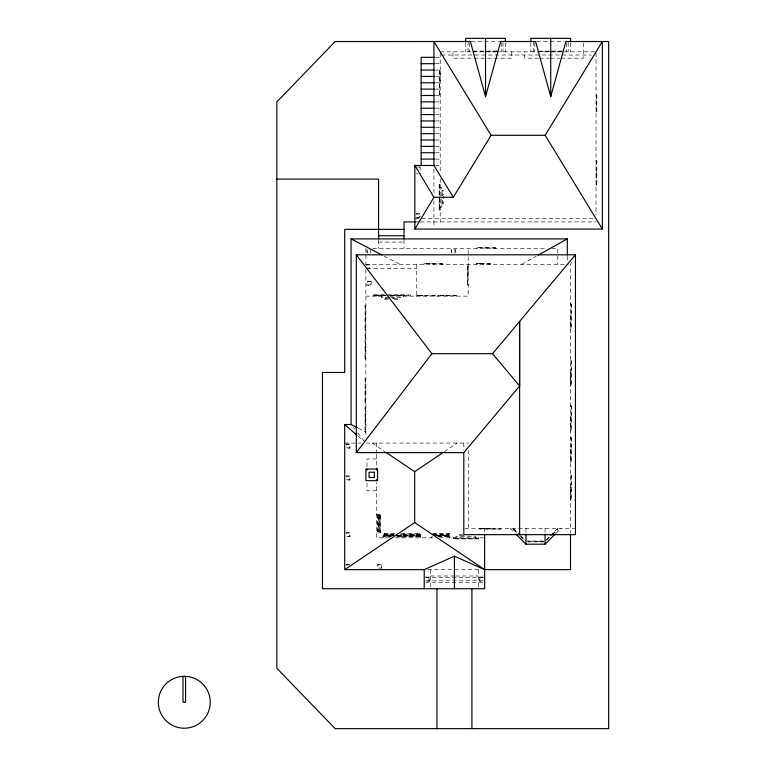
<?xml version="1.0" encoding="UTF-8"?>
<svg xmlns="http://www.w3.org/2000/svg" width="767" height="767" viewBox="0 0 767 767"><rect width="100%" height="100%" fill="white"/><g stroke="black" fill="none" stroke-linecap="round" stroke-linejoin="round"><path stroke-width="0.58" stroke-dasharray="3.83 2.88" d="M571.597 262.228L570.504 264.347L570.504 533.027M385.207 297.74L385.743 298.536L386.175 297.74M392.503 297.74L393.03 298.536L393.461 297.74M393.03 298.536L397.402 298.536L397.929 297.74L397.929 299.331L393.509 299.331M464.102 535.452L459.73 535.452L459.203 536.248L459.203 534.657L462.511 534.657M513.871 528.914L513.315 529.47L517.016 533.18M513.842 530.007L514.408 529.441M557.782 528.3L545.059 541.023L527.178 541.023M546.42 539.757L551.866 534.311M546.65 539.987L551.809 534.839M552.096 534.541L557.484 529.633M552.336 534.781L557.772 529.441L557.206 528.875M555.941 533.324L560.965 528.3M444.294 451.725L457.122 443.067M441.811 203.447L442.607 202.919L442.607 198.548L441.811 198.989M521.742 264.347L536.248 256.255M441.811 191.702L442.607 191.261L441.811 190.734L443.403 190.734L443.403 195.144M471.178 41.533L499.816 41.533M536.795 41.533L564.234 41.533M473.344 51.111L498.262 51.044M538.539 51.111L563.448 51.044M473.344 51.437L483.785 51.437M486.623 51.437L497.064 51.437M539.69 51.437L550.064 51.437M551.818 51.437L562.259 51.437M485.54 51.773L497.064 51.773M550.735 51.773L562.259 51.773M440.22 51.84L471.858 51.84M472.942 51.84L495.942 51.84M496.93 51.84L596.045 51.84M441.38 55.013L591.424 55.013M435.445 57.333L440.22 57.333M538.616 58.196L524.494 58.196L524.494 51.84M539.795 58.196L549.201 58.196M550.38 58.196L559.795 58.196M560.974 58.196L583.323 58.196L583.323 41.533M435.445 63.69L440.22 63.69M435.445 70.056L440.22 70.104M439.424 71.302L440.22 71.302L440.153 83.488L439.491 83.488M435.445 76.412L440.22 76.412M435.445 82.769L440.22 82.769M435.445 89.135L440.22 89.135M439.424 94.351L440.22 94.351M439.491 95.012L439.827 71.302M596.045 95.146L596.841 95.146L596.841 111.934L596.045 111.934M435.445 95.491L440.22 95.549M596.774 95.491L596.448 111.148M596.045 95.933L596.841 95.933M435.445 101.858L440.22 101.858M596.112 103.104L596.774 103.104M596.112 103.545L596.774 103.545M435.445 108.214L440.22 108.214M596.045 111.148L596.841 111.148M435.445 114.571L440.22 114.571M435.445 120.937L440.22 120.937M435.445 127.293L440.22 127.293M435.445 133.659L440.22 133.659M435.445 140.016L440.22 140.016M435.445 146.372L440.22 146.372M435.445 152.738L440.22 152.738M435.445 159.095L440.22 159.095M596.045 160.571L596.841 160.571L596.841 186.007L596.045 186.007M596.774 161.099L596.448 184.818M596.045 161.76L596.841 161.76M435.445 165.461L440.22 165.461M416.433 166.947L419.616 166.947L419.616 170.121M596.112 172.623L596.774 172.623M596.112 173.294L596.774 173.294M415.906 173.831L418.025 173.831M440.22 184.636L439.155 184.636L439.155 197.359M440.22 184.905L439.424 184.905L439.424 209.813L440.22 209.813M596.045 184.818L596.841 184.818M439.692 185.163L440.22 185.163M439.424 187.023L440.22 187.023M439.424 187.551L441.811 187.551L441.811 207.157L439.424 207.157M441.811 203.984L443.403 203.984L443.403 196.247M439.424 207.694L440.22 207.694M439.424 209.544L440.22 209.544M440.22 210.072L439.155 210.072L439.155 198.509M415.906 213.59L420.143 213.59L420.143 216.764M415.906 217.828L420.143 217.828M414.842 218.729L594.856 218.729M415.704 221.912L419.204 221.912M420.374 221.912L596.045 221.912M378.582 242.084L404.027 242.084M494.916 248.048L477.122 247.712M372.8 248.441L545.864 248.441M551.809 248.441L557.782 248.441L557.782 264.347M441.897 263.944L424.103 263.618L433.25 263.618L433.25 264.279M489.825 263.944L476.48 263.618L483.335 263.618L483.335 264.279M365.869 264.347L568.194 264.347M468.186 266.015L467.391 266.015L467.391 285.094L468.186 285.094M467.391 266.906L468.186 266.906M367.048 268.584L416.749 268.584M467.458 275.554L468.119 275.554M467.458 276.053L468.119 276.053L468.119 266.906M467.391 284.202L468.186 284.202M467.458 284.691L467.784 266.906M385.964 295.353L378.85 295.353L378.85 296.148M390.71 295.353L403.758 295.353L403.758 296.148M385.705 295.554L373.021 295.554L373.021 295.055L404.027 295.084L404.027 296.148M390.154 295.621L408.6 295.554M434.352 295.746L416.567 295.42L425.704 295.42L425.704 296.081M455.819 295.746L438.034 295.42L447.171 295.42L447.171 296.081M365.869 296.148L385.964 296.148M389.655 296.148L468.186 296.148L468.186 248.441M389.578 297.74L381.496 297.74L381.496 295.353M390.729 297.74L401.112 297.74L401.112 295.353M385.743 298.536L390.115 298.536M387.997 299.331L384.679 299.331L384.679 297.74M570.504 303.799L571.3 303.799L571.3 329.244L570.504 329.244M571.233 304.336L570.897 328.055M570.504 304.998L571.3 304.998M365.869 305.304L365.073 305.304L365.073 330.74L365.869 330.74M365.073 306.493L365.869 306.493M571.233 315.86L570.571 315.86L570.571 328.055M570.571 316.522L571.233 316.522M365.14 318.017L365.801 318.017M365.14 318.679L365.801 318.679M570.504 328.055L571.3 328.055M365.073 329.551L365.869 329.551M365.14 330.213L365.466 306.493M365.869 333.923L365.073 333.923L365.073 359.359L365.869 359.359M365.073 335.112L365.869 335.112M365.14 346.646L365.801 346.646M365.14 347.307L365.801 347.307M365.073 358.17L365.869 358.17M365.14 358.831L365.466 335.112M570.504 360.567L571.3 360.567L571.3 386.002L570.504 386.002M571.233 361.094L570.897 384.813M570.504 361.756L571.3 361.756M571.233 372.628L570.571 372.628L570.571 384.813M570.571 373.289L571.233 373.289M365.869 378.447L365.073 378.447L365.073 403.883L365.869 403.883M365.073 379.636L365.869 379.636M570.504 384.813L571.3 384.813M365.14 391.16L365.801 391.16M365.14 391.822L365.801 391.822M365.073 402.694L365.869 402.694M365.14 403.356L365.466 379.636M570.504 405.57L571.3 405.57L571.3 431.006L570.504 431.006M571.233 406.098L570.897 429.817M570.504 406.759L571.3 406.759M365.869 407.066L365.073 407.066L365.073 432.502L365.869 432.502M365.073 408.255L365.869 408.255M571.233 417.632L570.571 417.632L570.571 429.817M570.571 418.293L571.233 418.293M365.14 419.789L365.801 419.789M365.14 420.45L365.801 420.45M570.504 429.817L571.3 429.817M365.073 431.313L365.869 431.313M365.14 431.974L365.466 408.255M570.504 437.372L571.3 437.372L571.3 462.808L570.504 462.808M571.233 437.899L570.897 461.619M570.504 438.561L571.3 438.561M344.709 443.067L361.161 443.067M365.869 443.067L468.742 443.067M345.773 444.026L350.011 444.026L350.011 448.264L345.773 448.264M571.233 449.433L570.571 449.433L570.571 461.619M570.571 450.095L571.233 450.095M376.511 458.973L366.971 458.973L366.971 468.388M570.504 461.619L571.3 461.619M570.504 475.051L571.3 475.051L571.3 500.496L570.504 500.496M571.233 475.578L570.897 499.298M345.773 475.828L350.011 475.828L350.011 480.065L345.773 480.065M570.504 476.24L571.3 476.24M571.233 487.112L570.571 487.112L570.571 499.298M570.571 487.774L571.233 487.774M376.511 490.775L366.971 490.775L366.971 482.529M570.504 499.298L571.3 499.298M376.511 514.216L380.758 514.216L380.758 532.768L376.511 532.768M377.575 515.012L377.843 531.972M377.843 515.28L378.371 515.28M380.221 515.28L380.758 515.28M378.371 516.076L379.032 516.076M379.425 516.076L380.096 516.076M464.792 528.3L574.454 528.3M480.219 528.367L490.612 528.367L490.612 529.029M480.219 528.693L500.448 529.029M378.371 530.917L379.032 530.917M379.425 530.917L380.096 530.917M377.843 531.713L378.371 531.713M380.221 531.713L380.758 531.713M377.575 531.972L380.758 531.972M345.773 532.538L350.011 532.538L350.011 536.775L345.773 536.775M394.717 533.602L383.097 533.602L383.097 537.84M432.454 533.602L449.845 533.602L449.845 537.84M394.065 534.129L383.893 534.129L383.893 534.925L394.085 534.925M419.933 534.129L402.972 534.129L402.972 534.925L419.933 534.925M433.221 534.129L449.05 534.129M383.893 534.263L394.085 534.263M402.972 534.263L419.933 534.263M433.144 534.263L449.05 534.263M433.221 534.925L449.05 534.925M392.378 535.193L383.893 535.193L383.893 535.989L390.681 535.989M398.591 535.193L400.853 535.193M419.933 535.193L402.972 535.193L402.972 535.989L419.933 535.989M437.046 535.193L449.05 535.193M383.893 535.318L393.883 535.318M396.318 535.318L400.853 535.318M402.972 535.318L419.933 535.318M434.304 535.318L449.05 535.318M384.957 535.721L393.883 535.721M396.318 535.721L399.789 535.721M404.036 535.721L418.878 535.721M447.986 535.721L437.784 535.318M396.366 535.989L400.853 535.989M432.089 535.989L432.089 536.775M437.717 535.989L449.05 535.989M391.314 536.517L383.893 536.775M397.066 536.517L400.853 536.517M419.933 536.517L402.972 536.775M438.225 536.517L449.05 536.517M383.097 536.775L391.218 536.775M397.009 536.775L401.649 536.775M402.176 536.775L420.728 536.775M437.746 536.775L449.845 536.775M389.588 537.84L376.511 537.84L376.511 482.529M395.436 537.84L433.614 537.84M439.491 537.84L483.584 537.84M453.364 538.367L478.282 538.367M528.722 541.416L543.707 541.416M543.707 541.751L536.008 541.751L536.008 541.09M544.043 541.818L527.964 541.818L527.964 541.023M345.773 564.339L350.011 564.339M349.484 564.867L346.3 564.867L346.3 566.995M427.775 569.641L481.082 569.641M430.575 575.998L454.428 575.998M455.617 575.998L478.282 575.998M425.273 577.062L429.52 577.062L429.52 581.3L425.273 581.3M483.584 577.062L479.337 577.062L479.337 581.3L483.584 581.3M425.273 582.364L484.639 582.364M358.467 428.331L365.869 432.137M383.97 256.053L399.895 264.347M441.811 195.192L442.607 195.633L442.607 191.261M441.811 202.488L442.607 202.919M372.225 443.067L385.063 451.725M357.93 436.107L363.222 440.747M556.679 529.412L557.235 529.968M513.257 528.3L519.508 534.647M520.745 535.788L525.98 541.023M514.13 529.729L517.802 533.401M519.575 535.174L524.427 540.026M521.378 537.446L522.931 539M510.084 528.3L515.098 533.324M353.29 427.296L354.766 429.156M357.729 432.866L365.121 442.137M396.961 297.74L397.402 298.536M459.73 535.452L460.162 536.248M596.045 53.028L596.045 215.153M570.61 42.847L570.61 51.84M568.174 42.655L568.174 51.84M567.321 256.255L567.321 262.036M566.688 42.847L566.688 51.84M545.059 528.3L545.059 532.844M543.295 541.023L543.295 541.818M536.43 541.09L536.43 541.751M534.772 42.847L534.772 51.84M533.286 41.514L533.286 51.84M530.85 42.847L530.85 51.84M528.722 541.023L528.722 541.818M525.98 528.3L525.98 532.844M511.771 51.84L511.771 58.196L452.942 58.196L452.942 51.84M505.415 42.847L505.415 51.84M502.989 42.655L502.989 51.84M501.493 42.847L501.493 51.84M500.899 528.3L500.899 529.096L479.202 529.096L479.202 528.3M499.883 528.3L499.883 529.096M495.808 248.441L495.808 247.645L476.729 247.645L476.729 248.441M494.916 247.645L494.916 248.441M490.497 264.347L490.497 263.551L476.182 263.551L476.182 264.347M490.046 528.367L490.046 529.029M489.825 263.551L489.825 264.347M486.268 247.712L486.268 248.374M485.77 247.712L485.77 248.374M484.639 528.3L484.639 533.065M482.961 263.618L482.961 264.279M480.219 528.3L480.219 529.096M479.874 577.589L479.874 580.772M478.541 537.84L478.541 538.904L453.105 538.904L453.105 537.84M478.282 537.84L478.282 538.635L453.364 538.635L453.364 537.84M478.282 569.641L478.282 588.72M478.014 537.84L478.014 538.635M477.62 247.645L477.62 248.441M476.853 263.551L476.853 264.347M476.163 537.84L476.163 538.635M475.626 538.635L475.626 536.248L456.02 536.248L456.02 538.635M469.586 42.847L469.586 51.84M468.742 450.171L468.742 528.3M468.091 41.514L468.091 51.84M465.665 42.847L465.665 51.84M463.805 443.067L463.805 450.219M456.71 296.148L456.71 295.353L437.631 295.353L437.631 296.148M455.819 295.353L455.819 296.148M455.435 252.583L455.435 249.4L451.197 249.4L451.197 252.583M455.493 537.84L455.493 538.635M454.908 253.11L454.908 249.937L451.725 249.937L451.725 253.11M453.633 537.84L453.633 538.367M449.05 533.602L449.05 536.775M448.781 533.602L448.781 534.129M448.781 535.989L448.781 536.517M447.986 534.263L447.986 534.925M447.986 535.318L447.986 535.989M446.672 295.42L446.672 296.081M442.789 264.347L442.789 263.551L423.71 263.551L423.71 264.347M441.897 263.551L441.897 264.347M440.22 53.028L440.22 173.745M440.22 178.999L440.22 221.912M439.692 184.905L439.692 209.813M439.424 70.104L439.424 95.549M438.523 295.353L438.523 296.148M435.244 296.148L435.244 295.353L416.165 295.353L416.165 296.148M434.352 295.353L434.352 296.148M433.921 168.989L433.921 194.904M433.921 200.791L433.921 226.706M432.751 263.618L432.751 264.279M431.294 536.775L431.294 537.84M430.575 569.641L430.575 588.72M428.983 577.589L428.983 580.772M425.215 295.42L425.215 296.081M424.602 263.551L424.602 264.347M420.728 537.84L420.728 533.602L402.176 533.602L402.176 537.84M420.143 166.41L420.143 173.831M419.933 533.602L419.933 536.775M419.674 533.602L419.674 534.129M419.674 535.989L419.674 536.517M418.878 534.263L418.878 534.925M418.878 535.318L418.878 535.989M417.066 295.353L417.066 296.148M416.749 264.347L416.749 296.148M410.383 296.148L410.383 294.959L372.225 294.959L372.225 296.148M408.6 294.959L408.6 296.148M407.603 295.554L407.603 296.052M404.027 240.1L404.027 248.441M404.036 534.263L404.036 534.925M404.036 535.318L404.036 535.989M403.5 295.621L403.5 296.148M403.241 533.602L403.241 534.129M403.241 535.989L403.241 536.517M401.64 295.353L401.64 296.148M401.649 533.602L401.649 537.84M400.853 533.602L400.853 536.775M400.585 535.989L400.585 536.517M399.789 535.318L399.789 535.989M391.304 295.055L391.304 296.052M390.307 295.055L390.307 296.052M384.957 534.263L384.957 534.925M384.957 535.318L384.957 535.989M384.162 533.602L384.162 534.129M384.162 535.989L384.162 536.517M381.813 568.577L381.813 564.339L377.575 564.339L377.575 568.577M380.969 295.353L380.969 296.148M380.221 531.972L380.221 515.012L379.425 515.012L379.425 531.972M379.166 531.972L379.166 515.012L378.371 515.012L378.371 531.972M379.119 295.353L379.119 296.148M379.032 515.012L379.032 531.972M378.582 240.1L378.582 248.441M378.582 295.084L378.582 296.148M378.63 516.076L378.63 530.917M377.575 514.216L377.575 532.768M376.511 443.067L376.511 453.287M376.511 454.428L376.511 468.388M374.018 294.959L374.018 296.148M370.634 253.11L370.634 249.937L367.451 249.937L367.451 253.11M366.923 249.4L366.923 252.583M365.869 248.441L365.869 265.161M365.869 269.783L365.869 437.602M419.616 214.118L416.433 214.118L416.433 217.301L419.616 217.301L419.616 214.118M369.579 264.874L366.396 264.874L366.396 268.057L369.579 268.057L369.579 264.874M371.161 281.201L366.923 281.201L366.923 285.449L371.161 285.449L371.161 281.201M370.634 281.738L367.451 281.738L367.451 284.912L370.634 284.912L370.634 281.738M349.484 444.553L346.3 444.553L346.3 447.736L349.484 447.736L349.484 444.553M349.484 476.355L346.3 476.355L346.3 479.538L349.484 479.538L349.484 476.355M349.484 533.065L346.3 533.065L346.3 536.248L349.484 536.248L349.484 533.065M381.285 564.867L378.102 564.867L378.102 568.05L381.285 568.05L381.285 564.867M483.047 577.589L425.81 577.589L425.81 580.772L483.047 580.772L483.047 577.589"/><path stroke-width="1.15" d="M463.805 452.607L356.319 452.607L356.319 254.807L575.442 254.807L575.442 534.657L463.805 534.657L463.805 452.607L519.614 386.012L519.623 321.402L519.623 534.657M485.54 96.652L500.688 41.514L535.577 41.514L550.735 96.652L565.883 41.514L608.662 41.533L608.662 728.65L335.169 728.65L276.82 668.23L276.82 101.953L335.169 41.533L470.382 41.514L485.54 96.652L485.54 38.35M414.842 229.065L433.921 197.263L453.316 197.263L491.101 135.289L545.164 135.289L602.344 41.514L602.344 229.065L414.842 229.065L414.842 165.461L434.256 165.461M356.319 452.607L431.898 353.702L492.548 353.702L575.442 254.807M515.942 534.158L525.98 544.196L545.059 544.196L555.107 534.158M357.412 427.785L351.075 424.515L344.709 424.515L344.709 569.641L414.679 522.576L414.679 471.686L443.307 452.386M538.319 255.095L567.321 238.901L567.321 255.095M344.709 569.641L424.218 569.641L454.428 556.19L484.639 569.641L570.504 569.641L570.504 534.206M434.256 57.333L421.141 57.333L421.141 165.461M421.141 63.69L434.256 63.69M421.141 70.056L434.256 70.056M421.141 76.412L434.256 76.412M421.141 82.769L434.256 82.769M421.141 89.135L434.256 89.135M421.141 95.491L434.256 95.491M421.141 101.858L434.256 101.858M421.141 108.214L434.256 108.214M421.141 114.571L434.256 114.571M421.141 120.937L434.256 120.937M421.141 127.293L434.256 127.293M421.141 133.659L434.256 133.659M421.141 140.016L434.256 140.016M421.141 146.372L434.256 146.372M421.141 152.738L434.256 152.738M421.141 159.095L434.256 159.095M276.82 179.123L378.582 179.123L378.582 238.901M415.704 221.912L404.027 221.912L404.027 238.901M404.027 229.362L344.709 229.362L344.709 372.474L322.447 372.474L322.447 588.72L484.639 588.72L484.639 534.206M378.582 235.728L404.027 235.728M351.075 424.515L351.075 238.901L567.321 238.901M376.511 479.643L377.575 479.643M351.075 238.901L381.851 254.941M414.679 522.576L484.639 569.641M386.05 452.386L414.679 471.686M344.709 424.515L357.048 435.34M492.548 353.702L519.614 386.012M356.319 254.807L431.898 353.702M545.164 135.289L602.344 229.065M491.101 135.289L433.921 41.514L433.921 165.461L453.316 197.263M414.842 165.461L433.921 197.263M570.61 41.725L570.61 38.35L530.85 38.35L530.85 41.725M550.735 38.35L550.735 96.652M545.059 533.976L545.059 544.196M525.98 533.976L525.98 544.196M505.415 41.725L505.415 38.35L465.665 38.35L465.665 41.725M471.916 588.72L471.916 728.65M454.428 556.19L454.428 588.72M436.941 588.72L436.941 728.65M424.218 569.641L424.218 588.72M376.511 469.04L376.511 470.104M366.971 469.04L366.971 470.104M185.585 676.389L185.585 702.256L182.987 702.256L182.987 676.389M184.291 676.302L180.897 676.523A25.953 25.953 0 0 0 162.403 716.205A25.953 25.953 0 0 0 206.179 716.205A25.953 25.953 0 0 0 187.675 676.523L184.291 676.302M377.575 469.04L365.917 469.04L365.917 480.698L377.575 480.698L377.575 469.04M374.392 472.223L369.09 472.223L369.09 477.515L374.392 477.515L374.392 472.223"/></g></svg>
